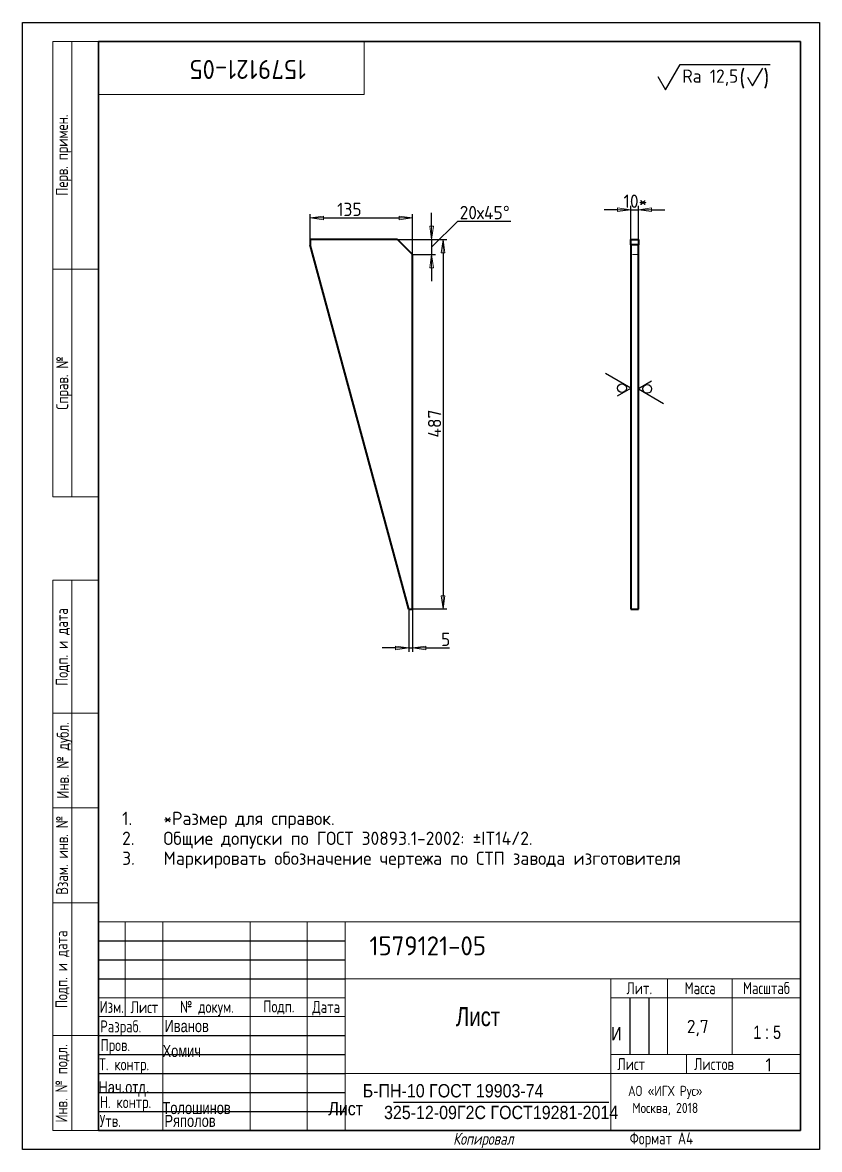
# Model space of a CAD drawing. Header units: millimetres. Extents: x 0 to 5061, y 0 to 4649.
# Drawn here: x 0 to 1050, y 0 to 1485 of the extents above; entities that cross this region are included whole.
import ezdxf
from ezdxf.enums import TextEntityAlignment as Align

# ---------------------------------------------------------------- set-up
doc = ezdxf.new("R2018")
doc.units = ezdxf.units.MM
doc.header["$LTSCALE"] = 5
doc.linetypes.add('DASHED', pattern=[0.2067, 0.1654, -0.0413])
for name, color, linetype, lineweight in [('Text', 3, 'Continuous', 18), ('Видимый контур (ГОСТ)', 4, 'Continuous', 40), ('Заголовок (ГОСТ)', 3, 'Continuous', 18), ('Кромка (ГОСТ)', 7, 'Continuous', 35), ('Невидимый контур (ГОСТ)', 6, 'DASHED', 18), ('Обозначение (ГОСТ)', 3, 'Continuous', 18), ('Размер (ГОСТ)', 3, 'Continuous', 15), ('Эскизная геометрия (ГОСТ)', 3, 'Continuous', 18)]:
    doc.layers.add(name, color=color, linetype=linetype, lineweight=lineweight)
doc.styles.add('Style1_182', font='RomanS.shx', dxfattribs={"width": 0.9})
doc.styles.add('Альтернативный текст (ГОСТ)', font='arial.ttf', dxfattribs={"width": 0.8})
doc.styles.add('Обычный текст (ГОСТ)', font='GOST Common.ttf')
doc.styles.add('Стиль текста112', font='GOST Common Italic.ttf', dxfattribs={"width": 0.8})
doc.styles.add('Стиль текста137', font='GOST Common Italic.ttf', dxfattribs={"width": 0.7})
doc.styles.add('Стиль текста139', font='GOST Common Italic.ttf', dxfattribs={"width": 0.7})
doc.styles.add('Стиль текста157', font='GOST Common.ttf', dxfattribs={"width": 0.8})
doc.styles.add('Стиль текста160', font='GOST Common.ttf')
doc.styles.add('Стиль текста162', font='GOST Common.ttf', dxfattribs={"width": 0.9})
doc.styles.add('Стиль текста163', font='GOST Common.ttf', dxfattribs={"width": 0.8})
doc.styles.add('Стиль текста164', font='GOST Common.ttf', dxfattribs={"width": 0.8})
doc.styles.add('Стиль текста195', font='GOST Common.ttf', dxfattribs={"width": 1.2})
doc.styles.add('Стиль текста81', font='GOST Common Italic.ttf', dxfattribs={"width": 0.8})
doc.dimstyles.new('Обычный (ГОСТ)', dxfattribs={"dimscale": 5, "dimtxt": 3.5, "dimasz": 3.5, "dimexe": 1, "dimexo": 0, "dimgap": 0.5, "dimtad": 1, "dimrnd": 1e-08, "dimtxsty": 'Обычный текст (ГОСТ)', "dimblk": 'Filled-1', "dimcen": 0.09, "dimdle": 15, "dimclrd": 256, "dimclre": 256, "dimclrt": 256, "dimazin": 2, "dimtfac": 0.714286, "dimtdec": 3, "dimtmove": 0, "dimatfit": 3, "dimfxl": 1, "dimtolj": 1, "dimlwd": 25, "dimlwe": 25, "dimarcsym": 0})

# ---------------------------------------------------------------- blocks, each defined once
blk = doc.blocks.new('ГОСТ - Доп. графы 1')
at = {"layer": 'Эскизная геометрия (ГОСТ)'}
for p, q in [((-12, 0), (-12, 145)), ((-12, 145), (0, 145)), ((-7, 145), (-7, 0)), ((-12, 110), (-7, 110)), ((-7, 110), (0, 110)), ((-12, 85), (-7, 85)), ((-7, 85), (0, 85)), ((-12, 60), (-7, 60)), ((-7, 60), (0, 60)), ((-12, 25), (-7, 25)), ((-7, 25), (0, 25)), ((0, 0), (-12, 0))]:
    blk.add_line(p, q, dxfattribs=at)
at = {"layer": 'Обозначение (ГОСТ)', "char_height": 3.17, "attachment_point": 5, "rotation": 90, "style": 'Альтернативный текст (ГОСТ)'}
for s, insert, width in [('\\fGOST Common|b0|i0;\\H3.1700;Подп. и дата', (-9.37, 127.41), 34.7679), ('\\fGOST Common|b0|i0;\\H3.1700;Инв. № дубл.', (-8.95, 97.55), 24.8438), ('\\fGOST Common|b0|i0;\\H3.1700;Взам. инв. №', (-9.58, 72.53), 24.8669), ('\\fGOST Common|b0|i0;\\H3.1700;Подп. и дата', (-9.5, 42.47), 35.1486), ('\\fGOST Common|b0|i0;\\H3.1700;Инв. № подл.', (-9.5, 12.41), 24.9618)]:
    blk.add_mtext(s, dxfattribs=dict(at, insert=insert, width=width))
at = {"layer": 'Обозначение (ГОСТ)', "style": 'Стиль текста112', "width": 0.8}
for tag, p in [('Подп._и_дата_2', (-1.95, 127.51)), ('Инв._номер_дубликата', (-1.82, 97.47)), ('Взамен_инв._номера', (-1.87, 72.53)), ('Подп._и_дата_1', (-1.84, 42.35)), ('ИНВЕНТАРНЫЙ_НОМЕР', (-1.74, 12.68))]:
    blk.add_attdef(tag, text='', height=3.17, rotation=90, dxfattribs=at).set_placement(p, align=Align.MIDDLE_CENTER)
blk = doc.blocks.new('ГОСТ - Доп. графы 2')
at = {"layer": 'Эскизная геометрия (ГОСТ)'}
for p, q in [((-12, 0), (-12, 120)), ((-12, 120), (0, 120)), ((-7, 0), (-7, 120)), ((-12, 60), (0, 60)), ((0, 0), (-12, 0))]:
    blk.add_line(p, q, dxfattribs=at)
at = {"layer": 'Обозначение (ГОСТ)', "char_height": 3.17, "attachment_point": 5, "rotation": 90, "style": 'Альтернативный текст (ГОСТ)'}
for s, insert, width in [('\\fGOST Common|b0|i0;\\H3.1700;Перв. примен.', (-9.19, 90.05), 60.0143), ('\\fGOST Common|b0|i0;\\H3.1700;Справ. №', (-9.1, 30), 59.9357)]:
    blk.add_mtext(s, dxfattribs=dict(at, insert=insert, width=width))
at = {"layer": 'Обозначение (ГОСТ)', "style": 'Стиль текста112', "width": 0.8}
for tag, p in [('Первичная_применяемость', (-2.07, 90.03)), ('Справочный_номер', (-1.97, 30.02))]:
    blk.add_attdef(tag, text='', height=3.17, rotation=90, dxfattribs=at).set_placement(p, align=Align.MIDDLE_CENTER)
blk = doc.blocks.new('ГОСТ - Доп. графы 3')
at = {"layer": 'Эскизная геометрия (ГОСТ)'}
for p, q in [((0, 0), (70, 0)), ((70, 0), (70, -14)), ((70, -14), (0, -14))]:
    blk.add_line(p, q, dxfattribs=at)
at = {"layer": 'Обозначение (ГОСТ)', "style": 'Стиль текста164', "width": 0.8}
blk.add_attdef('ОБОЗНАЧЕНИЕ', text='', height=5, rotation=180, dxfattribs=at).set_placement((34.94, -4.47), align=Align.MIDDLE_CENTER)
blk = doc.blocks.new('Основные надписи ГОСТ - Форма 1')
at = {"layer": 'Заголовок (ГОСТ)'}
for p, q in [((0, 0), (0, 55)), ((0, 0), (0, 55)), ((0, 55), (185, 55)), ((7, 55), (7, 30)), ((17, 55), (17, 0)), ((40, 55), (40, 0)), ((55, 55), (55, 0)), ((65, 55), (65, 0)), ((185, 0), (185, 55)), ((65, 40), (185, 40)), ((135, 40), (135, 0)), ((150, 40), (150, 20)), ((167, 40), (167, 20)), ((0, 35), (65, 35)), ((135, 35), (185, 35)), ((0, 30), (65, 30)), ((135, 20), (185, 20)), ((155, 20), (155, 15)), ((65, 15), (185, 15)), ((185, 0), (0, 0))]:
    blk.add_line(p, q, dxfattribs=at)
at = {"layer": 'Заголовок (ГОСТ)', "linetype": 'Continuous', "lineweight": 25}
for p, q in [((0, 50), (65, 50)), ((0, 45), (65, 45)), ((0, 40), (65, 40)), ((140, 35), (140, 20)), ((145, 35), (145, 20)), ((0, 25), (65, 25)), ((0, 20), (65, 20)), ((0, 15), (65, 15)), ((0, 10), (65, 10)), ((0, 5), (65, 5))]:
    blk.add_line(p, q, dxfattribs=at)
at = {"layer": 'Заголовок (ГОСТ)', "lineweight": 30}
blk.add_line((77.76, 7.5), (134.47, 7.5), dxfattribs=at)
at = {"layer": 'Text', "insert": (149.37, 7.87), "char_height": 2.7, "width": 28.5042, "attachment_point": 5, "line_spacing_factor": 0.996, "style": 'Style1_182'}
blk.add_mtext('\\FRomanS|b0|i0;\\W0.79;{\\FRomanS|b0|i0;\\W0.79;АО }«{ИГХ Рус}»{\\PМосква, 2018}', dxfattribs=at)
at = {"layer": 'Заголовок (ГОСТ)', "char_height": 3.17, "style": 'Альтернативный текст (ГОСТ)'}
for s, insert, width, attachment_point in [('\\fGOST Common|b0|i0;\\H3.1700;Лит.', (142.52, 37.49), 14.9766, 5), ('\\fGOST Common|b0|i0;\\H3.1700;Масса', (158.55, 37.51), 16.9878, 5), ('\\fGOST Common|b0|i0;\\H3.1700;Масштаб', (176.02, 37.53), 17.8316, 5), ('\\fGOST Common|b0|i0;\\H3.1700;Изм.', (3.5, 32.56), 6.9635, 5), ('\\fGOST Common|b0|i0;\\H3.1700;Лист', (12.1, 32.5), 10.0029, 5), ('\\fGOST Common|b0|i0;\\H3.1700;№ докум.', (28.58, 32.16), 22.9069, 5), ('\\fGOST Common|b0|i0;\\H3.1700;Подп.', (47.56, 32.45), 14.879, 5), ('\\fGOST Common|b0|i0;\\H3.1700;Дата', (60.02, 32.24), 9.9614, 5), ('\\fGOST Common|b0|i0;\\H3.1700;Разраб.', (0.47, 27), 16.9971, 4), ('\\fGOST Common|b0|i0;\\H3.1700;Пров.', (0.56, 22.08), 17.0192, 4), ('\\fGOST Common|b0|i0;\\H3.1700;Т. контр.', (0.23, 17.01), 16.9554, 4), ('\\fGOST Common|b0|i0;\\H3.1700;Лист', (140.37, 17.5), 10.5071, 5), ('\\fGOST Common|b0|i0;\\H3.1700;Листов', (162.21, 17.5), 14.3668, 5), ('\\fGOST Common|b0|i0;\\H3.1700;Н. контр.', (0.36, 7.05), 16.9999, 4), ('\\fGOST Common|b0|i0;\\H3.1700;Утв.', (0.34, 2.52), 17.0083, 4), ('\\fGOST Common|b0|i1;\\H3.1700;Копировал', (93.48, -0.59), 19.7871, 1)]:
    blk.add_mtext(s, dxfattribs=dict(at, insert=insert, width=width, attachment_point=attachment_point))
at = {"layer": 'Заголовок (ГОСТ)'}
for tag, height, style, width, p in [('Изм1', 2.89, 'Стиль текста137', 0.7, (3.51, 51.07)), ('Лист1', 2.89, 'Стиль текста137', 0.7, (12.03, 51.07)), ('Докум1', 2.89, 'Стиль текста137', 0.7, (28.54, 51.04)), ('Изм2', 2.89, 'Стиль текста137', 0.7, (3.5, 46.08)), ('Лист2', 2.89, 'Стиль текста137', 0.7, (12.01, 46.06)), ('Докум2', 2.89, 'Стиль текста137', 0.7, (28.53, 46.05)), ('Изм3', 2.89, 'Стиль текста137', 0.7, (3.5, 41.05)), ('Лист3', 2.89, 'Стиль текста137', 0.7, (12.01, 41.06)), ('Докум3', 2.89, 'Стиль текста137', 0.7, (28.51, 41.03)), ('Изм4', 2.89, 'Стиль текста137', 0.7, (3.51, 36.06)), ('Лист4', 2.89, 'Стиль текста137', 0.7, (12, 36.08)), ('Докум4', 2.89, 'Стиль текста137', 0.7, (28.51, 36.07)), ('ЗАГОЛОВОК', 5, 'Стиль текста164', 0.8, (100.03, 29.98)), ('Литера2', 3.5, 'Стиль текста81', 0.8, (142.51, 25.47)), ('Литера', 3.5, 'Стиль текста157', 0.8, (136.48, 25.5)), ('Литера3', 3.5, 'Стиль текста81', 0.8, (147.52, 25.46)), ('Масштаб', 3.5, 'Стиль текста157', 0.8, (176.21, 25.86)), ('Тип_документа', 3.17, 'Стиль текста163', 0.8, (100.08, 15.97))]:
    blk.add_attdef(tag, text='', height=height, dxfattribs=dict(at, style=style, width=width)).set_placement(p, align=Align.MIDDLE_CENTER)
for tag, height, style, width, p in [('Подп1', 2.89, 'Стиль текста137', 0.7, (40.01, 51.07)), ('Дата1', 2, 'Стиль текста139', 0.7, (55.01, 51.51)), ('Подп2', 2.89, 'Стиль текста137', 0.7, (40.01, 46.06)), ('Дата2', 2, 'Стиль текста139', 0.7, (55.01, 46.49)), ('Подп3', 2.89, 'Стиль текста137', 0.7, (40.01, 41.07)), ('Дата3', 2, 'Стиль текста139', 0.7, (55.02, 41.52)), ('Подп4', 2.89, 'Стиль текста137', 0.7, (40.01, 36.06)), ('Дата4', 2, 'Стиль текста139', 0.7, (55.02, 36.51)), ('АВТОР', 3.17, 'Стиль текста163', 0.8, (16.9, 25.9)), ('Разработал_Подп.', 2.89, 'Стиль текста137', 0.7, (40.05, 26.07)), ('ДАТА_СОЗДАНИЯ', 2, 'Стиль текста139', 0.7, (55.01, 26.51)), ('ПРОВЕРИЛ', 3.17, 'Стиль текста163', 0.8, (16.9, 20.94)), ('Проверил_Подп.', 2.89, 'Стиль текста137', 0.7, (40.05, 21.08)), ('ДАТА_ПРОВЕРКИ', 2, 'Стиль текста139', 0.7, (55.02, 21.51)), ('Технолог_Подп.', 2.89, 'Стиль текста137', 0.7, (40.05, 16.07)), ('ТЕХНОЛОГ', 3.17, 'Стиль текста163', 0.8, (17.33, 15.96)), ('Технолог_Дата', 2, 'Стиль текста139', 0.7, (55.01, 16.5)), ('Должность_руководителя', 3.17, 'Стиль текста163', 0.8, (0.01, 10.93)), ('НАЧ._ОТДЕЛА', 3.17, 'Стиль текста163', 0.8, (17.46, 10.86)), ('Руководитель_Подп.', 2.89, 'Стиль текста137', 0.7, (40.01, 11.06)), ('Руководитель_Дата', 2, 'Стиль текста139', 0.7, (55.01, 11.51)), ('НОРМОКОНТРОЛЬ', 3.17, 'Стиль текста163', 0.8, (16.87, 5.9)), ('Нормоконтроль_Подп.', 2.89, 'Стиль текста137', 0.7, (40.05, 6.07)), ('ДАТА_НОРМОКОНТРОЛЯ', 2, 'Стиль текста139', 0.7, (55.02, 6.51)), ('УТВЕРДИЛ', 3.17, 'Стиль текста163', 0.8, (16.89, 0.92)), ('Утвердил_Подп.', 2.89, 'Стиль текста137', 0.7, (40.05, 1.06)), ('ДАТА_УТВЕРЖДЕНИЯ', 2, 'Стиль текста139', 0.7, (55.01, 1.5))]:
    blk.add_attdef(tag, text='', height=height, dxfattribs=dict(at, style=style, width=width)).set_placement(p, align=Align.MIDDLE_LEFT)
at = {"layer": 'Заголовок (ГОСТ)', "style": 'Стиль текста160'}
blk.add_attdef('ОБОЗНАЧЕНИЕ', text='', height=5, dxfattribs=at).set_placement((125.33, 45.06), align=Align.MIDDLE_CENTER)
at = {"layer": 'Заголовок (ГОСТ)', "style": 'Стиль текста162', "width": 0.9}
blk.add_attdef('Материал_Наим.', text='', height=3.5, dxfattribs=at).set_placement((93.46, 7.51), align=Align.BOTTOM_CENTER)
blk.add_attdef('Материал_Класс', text='', height=3.5, dxfattribs=at).set_placement((69.74, 5.75), align=Align.MIDDLE_RIGHT)
blk.add_attdef('Материал_ГОСТ', text='', height=3.5, dxfattribs=at).set_placement((106.11, 6.5), align=Align.TOP_CENTER)
blk = doc.blocks.new('Рамки ГОСТ_ граница 297x210_3')
at = {"layer": 'Кромка (ГОСТ)', "lineweight": 25}
for p, q in [((0, 0), (0, 297)), ((0, 297), (210, 297)), ((210, 297), (210, 0)), ((210, 0), (0, 0))]:
    blk.add_line(p, q, dxfattribs=at)
at = {"layer": 'Кромка (ГОСТ)'}
for p, q in [((205, 292), (20, 292)), ((20, 292), (20, 5)), ((205, 5), (205, 292)), ((20, 5), (205, 5))]:
    blk.add_line(p, q, dxfattribs=at)
at = {"layer": 'Кромка (ГОСТ)', "insert": (160, 4.5), "char_height": 3.17, "attachment_point": 1, "style": 'Альтернативный текст (ГОСТ)'}
blk.add_mtext('\\A1;\\fGOST Common|b0|i0;\\H3.1700;Формат A4', dxfattribs=at)
blk = doc.blocks.new('Filled-1')
at = {"color": 0}
for p, q in [((0, 0), (-1, 0.143)), ((-1, 0.143), (-1, -0.143)), ((-1, 0), (0, 0)), ((-1, -0.143), (0, 0))]:
    blk.add_line(p, q, dxfattribs=at)
at = {"color": 0, "flags": 128}
blk.add_lwpolyline([(-1, -0.143), (0, 0), (-1, 0.143), (-1, -0.143)], dxfattribs=at)
at = {"color": 0}
blk.add_solid([(-1, -0.143), (0, 0), (-1, 0.143), (-1, -0.143)], dxfattribs=at)
blk = doc.blocks.new('*D16')
at = {"layer": 'Defpoints', "color": 0, "linetype": 'Continuous', "transparency": 16777216}
for p in [(493.9, 1199.2), (513.9, 712.2), (554.1, 712.2)]:
    blk.add_point(p, dxfattribs=at)
at = {"layer": 'Размер (ГОСТ)', "linetype": 'Continuous', "lineweight": 25, "transparency": 16777216}
for p, q in [((493.9, 1199.2), (559.1, 1199.2)), ((554.1, 1181.7), (554.1, 729.7)), ((513.9, 712.2), (559.1, 712.2))]:
    blk.add_line(p, q, dxfattribs=at)
at = {"layer": 'Размер (ГОСТ)', "linetype": 'Continuous', "lineweight": 25, "transparency": 16777216, "xscale": 17.5, "yscale": 17.5, "zscale": 17.5}
for p, rotation in [((554.1, 1199.2), 90), ((554.1, 712.2), 270)]:
    blk.add_blockref('Filled-1', p, dxfattribs=dict(at, rotation=rotation))
at = {"layer": 'Размер (ГОСТ)', "linetype": 'Continuous', "lineweight": 25, "transparency": 16777216, "insert": (534.1, 938.1), "char_height": 17.5, "attachment_point": 1, "rotation": 90, "style": 'Обычный текст (ГОСТ)'}
blk.add_mtext('\\A1;487', dxfattribs=at)
blk = doc.blocks.new('*D17')
at = {"layer": 'Defpoints', "color": 0, "linetype": 'Continuous', "transparency": 16777216}
for p in [(493.9, 1199.2), (513.9, 1179.2), (539, 1179.2)]:
    blk.add_point(p, dxfattribs=at)
at = {"layer": 'Размер (ГОСТ)', "linetype": 'Continuous', "lineweight": 25, "transparency": 16777216}
for p, q in [((539, 1216.7), (539, 1234.2)), ((539, 1189.2), (573.4, 1223.3)), ((573.4, 1223.3), (643.4, 1223.3)), ((493.9, 1199.2), (544, 1199.2)), ((539, 1199.2), (539, 1179.2)), ((539, 1199.2), (539, 1179.2)), ((513.9, 1179.2), (544, 1179.2)), ((539, 1161.7), (539, 1144.2))]:
    blk.add_line(p, q, dxfattribs=at)
at = {"layer": 'Размер (ГОСТ)', "linetype": 'Continuous', "lineweight": 25, "transparency": 16777216, "xscale": 17.5, "yscale": 17.5, "zscale": 17.5}
for p, rotation in [((539, 1199.2), 270), ((539, 1179.2), 90)]:
    blk.add_blockref('Filled-1', p, dxfattribs=dict(at, rotation=rotation))
at = {"layer": 'Размер (ГОСТ)', "linetype": 'Continuous', "lineweight": 25, "transparency": 16777216, "insert": (575.9, 1243.3), "char_height": 17.5, "attachment_point": 1, "style": 'Обычный текст (ГОСТ)'}
blk.add_mtext('\\A1;\\fGOST Common|b0|i0;\\H17.5000;20х45\\fAIGDT|b0|i0;\\H17.5000;~', dxfattribs=at)
blk = doc.blocks.new('*D18')
at = {"layer": 'Defpoints', "color": 0, "linetype": 'Continuous', "transparency": 16777216}
for p in [(513.9, 1227.5), (378.9, 1199.2), (513.9, 1179.2)]:
    blk.add_point(p, dxfattribs=at)
at = {"layer": 'Размер (ГОСТ)', "linetype": 'Continuous', "lineweight": 25, "transparency": 16777216}
for p, q in [((378.9, 1199.2), (378.9, 1232.5)), ((396.4, 1227.5), (496.4, 1227.5)), ((513.9, 1179.2), (513.9, 1232.5))]:
    blk.add_line(p, q, dxfattribs=at)
at = {"layer": 'Размер (ГОСТ)', "linetype": 'Continuous', "lineweight": 25, "transparency": 16777216, "xscale": 17.5, "yscale": 17.5, "zscale": 17.5, "rotation": 180}
blk.add_blockref('Filled-1', (378.9, 1227.5), dxfattribs=at)
at = {"layer": 'Размер (ГОСТ)', "linetype": 'Continuous', "lineweight": 25, "transparency": 16777216, "xscale": 17.5, "yscale": 17.5, "zscale": 17.5}
blk.add_blockref('Filled-1', (513.9, 1227.5), dxfattribs=at)
at = {"layer": 'Размер (ГОСТ)', "linetype": 'Continuous', "lineweight": 25, "transparency": 16777216, "insert": (414.5, 1247.5), "char_height": 17.5, "attachment_point": 1, "style": 'Обычный текст (ГОСТ)'}
blk.add_mtext('\\A1;135', dxfattribs=at)
blk = doc.blocks.new('*D19')
at = {"layer": 'Defpoints', "color": 0, "linetype": 'Continuous', "transparency": 16777216}
for p in [(508.9, 712.2), (513.9, 712.2), (513.9, 660.9)]:
    blk.add_point(p, dxfattribs=at)
at = {"layer": 'Размер (ГОСТ)', "linetype": 'Continuous', "lineweight": 25, "transparency": 16777216}
for p, q in [((508.9, 712.2), (508.9, 655.9)), ((513.9, 712.2), (513.9, 655.9)), ((491.4, 660.9), (473.9, 660.9)), ((508.9, 660.9), (513.9, 660.9)), ((531.4, 660.9), (562.6, 660.9))]:
    blk.add_line(p, q, dxfattribs=at)
at = {"layer": 'Размер (ГОСТ)', "linetype": 'Continuous', "lineweight": 25, "transparency": 16777216, "xscale": 17.5, "yscale": 17.5, "zscale": 17.5}
blk.add_blockref('Filled-1', (508.9, 660.9), dxfattribs=at)
at = {"layer": 'Размер (ГОСТ)', "linetype": 'Continuous', "lineweight": 25, "transparency": 16777216, "xscale": 17.5, "yscale": 17.5, "zscale": 17.5, "rotation": 180}
blk.add_blockref('Filled-1', (513.9, 660.9), dxfattribs=at)
at = {"layer": 'Размер (ГОСТ)', "linetype": 'Continuous', "lineweight": 25, "transparency": 16777216, "insert": (551.4, 680.9), "char_height": 17.5, "attachment_point": 1, "style": 'Обычный текст (ГОСТ)'}
blk.add_mtext('\\A1;5', dxfattribs=at)
blk = doc.blocks.new('Обозначение шероховатости_7')
at = {"layer": 'Эскизная геометрия (ГОСТ)', "lineweight": 30}
for p, q in [((0, 0), (1.097, 1.9)), ((1.097, 1.9), (7.864, 1.9)), ((-0.577, 1), (0, 0)), ((6.158, 0.967), (6.543, 0.3)), ((6.543, 0.3), (7.313, 1.633))]:
    blk.add_line(p, q, dxfattribs=at)
at = {"layer": 'Обозначение (ГОСТ)', "attachment_point": 7, "style": 'Обычный текст (ГОСТ)'}
for s, insert, char_height in [('\\A1;\\fGOST Common|b0|i0;\\H1.0000;Ra 12,5', (1.251, 0.3), 1), ('\\A1;\\fGOST Common|b0|i0;\\H1.3000;(', (5.543, 0.1), 1.3), ('\\A1;\\fGOST Common|b0|i0;\\H1.3000;)', (7.343, 0.1), 1.3)]:
    blk.add_mtext(s, dxfattribs=dict(at, insert=insert, char_height=char_height))
blk = doc.blocks.new('Обозначение шероховатости_8')
at = {"layer": 'Эскизная геометрия (ГОСТ)', "lineweight": 30}
for p, q in [((0, 0), (1.097, 1.9)), ((-0.577, 1), (0, 0))]:
    blk.add_line(p, q, dxfattribs=at)
blk.add_circle((0, 0.667), 0.333, dxfattribs=at)
blk = doc.blocks.new('Обозначение шероховатости_9')
at = {"layer": 'Эскизная геометрия (ГОСТ)', "lineweight": 30}
for p, q in [((0, 0), (1.097, 1.9)), ((-0.577, 1), (0, 0))]:
    blk.add_line(p, q, dxfattribs=at)
blk.add_circle((0, 0.667), 0.333, dxfattribs=at)
blk = doc.blocks.new('*D20')
at = {"layer": 'Defpoints', "color": 0, "linetype": 'Continuous', "transparency": 16777216}
for p in [(811.4, 1238.3), (801.4, 1192.2), (811.4, 1179.2)]:
    blk.add_point(p, dxfattribs=at)
at = {"layer": 'Размер (ГОСТ)', "linetype": 'Continuous', "lineweight": 25, "transparency": 16777216}
for p, q in [((783.9, 1238.3), (766.4, 1238.3)), ((801.4, 1192.2), (801.4, 1243.3)), ((801.4, 1238.3), (811.4, 1238.3)), ((811.4, 1179.2), (811.4, 1243.3)), ((828.9, 1238.3), (846.4, 1238.3))]:
    blk.add_line(p, q, dxfattribs=at)
at = {"layer": 'Размер (ГОСТ)', "linetype": 'Continuous', "lineweight": 25, "transparency": 16777216, "xscale": 17.5, "yscale": 17.5, "zscale": 17.5}
blk.add_blockref('Filled-1', (801.4, 1238.3), dxfattribs=at)
at = {"layer": 'Размер (ГОСТ)', "linetype": 'Continuous', "lineweight": 25, "transparency": 16777216, "xscale": 17.5, "yscale": 17.5, "zscale": 17.5, "rotation": 180}
blk.add_blockref('Filled-1', (811.4, 1238.3), dxfattribs=at)
at = {"layer": 'Размер (ГОСТ)', "linetype": 'Continuous', "lineweight": 25, "transparency": 16777216, "insert": (791.9, 1258.3), "char_height": 17.5, "attachment_point": 1, "style": 'Обычный текст (ГОСТ)'}
blk.add_mtext('\\A1;\\fGOST Common|b0|i0;\\H17.5000;10*', dxfattribs=at)

msp = doc.modelspace()

# ---------------------------------------------------------------- linework, layer by layer
at = {"layer": 'Видимый контур (ГОСТ)'}
for p, q in [((493.867, 1199.184), (378.867, 1199.184)), ((378.867, 1199.184), (378.867, 1192.184)), ((508.867, 712.184), (378.867, 1192.184)), ((493.867, 1199.184), (513.867, 1179.184)), ((801.418, 1199.184), (811.418, 1199.184)), ((801.418, 1192.184), (801.418, 1199.184)), ((801.418, 1192.184), (801.418, 712.184)), ((811.418, 1192.184), (801.418, 1192.184)), ((811.418, 1199.184), (811.418, 1192.184)), ((811.418, 712.184), (811.418, 1192.184)), ((513.867, 712.184), (513.867, 1179.184)), ((508.867, 712.184), (513.867, 712.184)), ((801.418, 712.184), (811.418, 712.184))]:
    msp.add_line(p, q, dxfattribs=at)
at = {"layer": 'Невидимый контур (ГОСТ)', "ltscale": 3.809293}
msp.add_line((811.418, 1179.184), (801.418, 1179.184), dxfattribs=at)

# ---------------------------------------------------------------- block references
for name, p, xscale, yscale, zscale in [('Рамки ГОСТ_ граница 297x210_3', (0, 0), 5, 5, 5), ('ГОСТ - Доп. графы 2', (100, 860), 5, 5, 5), ('ГОСТ - Доп. графы 3', (100, 1460), 5, 5, 5), ('Обозначение шероховатости_7', (847.36, 1396.303), 17.499999701976776, 17.499999701976776, 17.499999701976776), ('ГОСТ - Доп. графы 1', (100, 25), 5, 5, 5)]:
    msp.add_blockref(name, p, dxfattribs=dict(xscale=xscale, yscale=yscale, zscale=zscale))
at = {"xscale": 17.499999701976776, "yscale": 17.499999701976776, "zscale": 17.499999701976776}
for name, p, rotation in [('Обозначение шероховатости_8', (801.418, 1003.211), 90.00000000000338), ('Обозначение шероховатости_9', (811.418, 1002.249), 270.00000000000335)]:
    msp.add_blockref(name, p, dxfattribs=dict(at, rotation=rotation))
ref = msp.add_blockref('Основные надписи ГОСТ - Форма 1', (100, 25), dxfattribs=dict(xscale=5, yscale=5, zscale=5))
lines = msp.add_mtext('\\W0.8000;Хомич', dxfattribs={"layer": 'Заголовок (ГОСТ)', "insert": (184.505, 129.704), "char_height": 15.85, "width": 112.75832, "attachment_point": 4, "style": 'Стиль текста163'})
ref.add_attrib('ПРОВЕРИЛ', '', (184.505, 129.704)).embed_mtext(lines)
lines = msp.add_mtext('\\W0.8000;Нач.отд.', dxfattribs={"layer": 'Заголовок (ГОСТ)', "insert": (100.072, 79.646), "char_height": 15.85, "width": 82.37981, "attachment_point": 4, "style": 'Стиль текста163'})
ref.add_attrib('Должность_руководителя', '', (100.072, 79.646)).embed_mtext(lines)
lines = msp.add_mtext('\\W0.8000;Толошинов', dxfattribs={"layer": 'Заголовок (ГОСТ)', "insert": (184.337, 54.478), "char_height": 15.85, "width": 113.34509, "attachment_point": 4, "style": 'Стиль текста163'})
ref.add_attrib('НОРМОКОНТРОЛЬ', '', (184.337, 54.478)).embed_mtext(lines)
lines = msp.add_mtext('\\W0.8000;Ряполов', dxfattribs={"layer": 'Заголовок (ГОСТ)', "insert": (187.003, 37.533), "char_height": 15.85, "width": 113.06476, "attachment_point": 4, "style": 'Стиль текста163'})
ref.add_attrib('УТВЕРДИЛ', '', (187.003, 37.533)).embed_mtext(lines)
lines = msp.add_mtext('\\W0.9000;Б-ПН-10 ГОСТ 19903-74', dxfattribs={"layer": 'Заголовок (ГОСТ)', "insert": (567.282, 68.373), "char_height": 17.5, "width": 334.87709, "attachment_point": 8, "style": 'Стиль текста162'})
ref.add_attrib('Материал_Наим.', '', (567.282, 68.373)).embed_mtext(lines)
lines = msp.add_mtext('\\W0.9000;Лист', dxfattribs={"layer": 'Заголовок (ГОСТ)', "insert": (448.676, 53.75), "char_height": 17.5, "width": 336.28809, "attachment_point": 6, "style": 'Стиль текста162'})
ref.add_attrib('Материал_Класс', '', (448.676, 53.75)).embed_mtext(lines)
lines = msp.add_mtext('\\W0.8000;Лист', dxfattribs={"layer": 'Заголовок (ГОСТ)', "insert": (600.155, 174.875), "char_height": 25, "width": 348.04641, "attachment_point": 5, "style": 'Стиль текста164'})
ref.add_attrib('ЗАГОЛОВОК', '', (600.155, 174.875)).embed_mtext(lines)
lines = msp.add_mtext('\\W0.8000;1 : 5', dxfattribs={"layer": 'Заголовок (ГОСТ)', "insert": (981.062, 154.279), "char_height": 17.5, "width": 89.73779, "attachment_point": 5, "style": 'Стиль текста157'})
ref.add_attrib('Масштаб', '', (981.062, 154.279)).embed_mtext(lines)
lines = msp.add_mtext('\\W0.9000;325-12-09Г2С ГОСТ19281-2014', dxfattribs={"layer": 'Заголовок (ГОСТ)', "insert": (630.568, 57.5), "char_height": 17.5, "width": 333.76601, "attachment_point": 2, "style": 'Стиль текста162'})
ref.add_attrib('Материал_ГОСТ', '', (630.568, 57.5)).embed_mtext(lines)
lines = msp.add_mtext('\\W0.8000;И', dxfattribs={"layer": 'Заголовок (ГОСТ)', "insert": (782.402, 152.507), "char_height": 17.5, "width": 25.14417, "attachment_point": 5, "style": 'Стиль текста157'})
ref.add_attrib('Литера', '', (782.402, 152.507)).embed_mtext(lines)
lines = msp.add_mtext('\\W0.8000;Иванов', dxfattribs={"layer": 'Заголовок (ГОСТ)', "insert": (187.057, 162.441), "char_height": 15.85, "width": 112.9631, "attachment_point": 4, "style": 'Стиль текста163'})
ref.add_attrib('АВТОР', '', (187.057, 162.441)).embed_mtext(lines)

# ---------------------------------------------------------------- texts
at = {"layer": 'Обозначение (ГОСТ)', "style": 'Обычный текст (ГОСТ)'}
for s, p in [('1. ', (131.25, 427.5)), (' *Размер для справок.', (175, 427.5)), ('2. ', (131.25, 401.25)), (' Общие допуски по ГОСТ 30893.1-2002: ±IT14/2.', (175, 401.25)), ('3. ', (131.25, 375)), (' Маркировать обозначение чертежа по СТП завода изготовителя', (175, 375))]:
    msp.add_text(s, height=17.5, dxfattribs=at).set_placement(p)
at = {"layer": 'Обозначение (ГОСТ)', "insert": (373.463, 1410.663), "char_height": 25, "width": 192.04829, "attachment_point": 1, "rotation": 180, "style": 'Стиль текста195'}
msp.add_mtext('{\\fGOST Common|b0|i0;\\H25.0000;1579121-05}', dxfattribs=at)
at = {"layer": 'Обозначение (ГОСТ)', "attachment_point": 1}
for s, insert, char_height, width, style in [('{\\fGOST Common|b0|i0;\\H25.0000;1579121-05}', (457.025, 280.819), 25, 192.04829, 'Стиль текста195'), ('2,7', (875.271, 170.805), 17.5, 93.85331, 'Обычный текст (ГОСТ)'), ('{\\fGOST Common|b0|i0;1}', (978.781, 120.25), 17.5, 93.85331, 'Обычный текст (ГОСТ)')]:
    msp.add_mtext(s, dxfattribs=dict(at, insert=insert, char_height=char_height, width=width, style=style))

# ---------------------------------------------------------------- dimensions: what is measured, and where the dimension line sits
at = {"layer": 'Размер (ГОСТ)', "linetype": 'Continuous', "lineweight": 25}
for base, p1, p2, angle, override, picture, middle in [((513.867, 1227.526), (378.867, 1199.184), (513.867, 1179.184), 180, {"dimtofl": 0, "dimatfit": 1}, '*D18', (429.388, 1227.526)), ((554.084, 712.184), (493.867, 1199.184), (513.867, 712.184), 90, {"dimgap": 0.5, "dimdec": 2, "dimtol": 0, "dimlim": 0, "dimtp": 0, "dimtm": 0, "dimtdec": 3, "dimtofl": 0, "dimatfit": 1}, '*D16', (554.084, 955.684)), ((513.867, 660.904), (508.867, 712.184), (513.867, 712.184), 180, {"dimgap": 0.5, "dimdec": 2, "dimtol": 0, "dimlim": 0, "dimtp": 0, "dimtm": 0, "dimtdec": 3, "dimtofl": 1, "dimatfit": 1}, '*D19', (555.742, 660.904))]:
    dim = msp.add_linear_dim(base=base, p1=p1, p2=p2, angle=angle, dimstyle='Обычный (ГОСТ)', override=override, dxfattribs=at)
    dim.commit()
    dim.dimension.update_dxf_attribs({"geometry": picture, "text_midpoint": middle, "dimtype": 160})
for base, p1, p2, angle, text, override, picture, middle in [((811.418, 1238.334), (801.418, 1192.184), (811.418, 1179.184), 180, '\\fGOST Common|b0|i0;\\H17.5000;<>*', {"dimgap": 0.5, "dimdec": 2, "dimtol": 0, "dimlim": 0, "dimtp": 0, "dimtm": 0, "dimtdec": 3, "dimtofl": 1, "dimatfit": 1}, '*D20', (806.418, 1238.334)), ((539.005, 1179.184), (493.867, 1199.184), (513.867, 1179.184), 90, '\\fGOST Common|b0|i0;\\H17.5000;<>х45\\fAIGDT|b0|i0;\\H17.5000;~', {"dimtih": 1, "dimtoh": 1, "dimtmove": 1, "dimatfit": 1}, '*D17', (575.925, 1223.333))]:
    dim = msp.add_linear_dim(base=base, p1=p1, p2=p2, angle=angle, text=text, dimstyle='Обычный (ГОСТ)', override=override, dxfattribs=at)
    dim.commit()
    dim.dimension.update_dxf_attribs({"geometry": picture, "text_midpoint": middle, "dimtype": 160})

doc.saveas('drawing.dxf')
